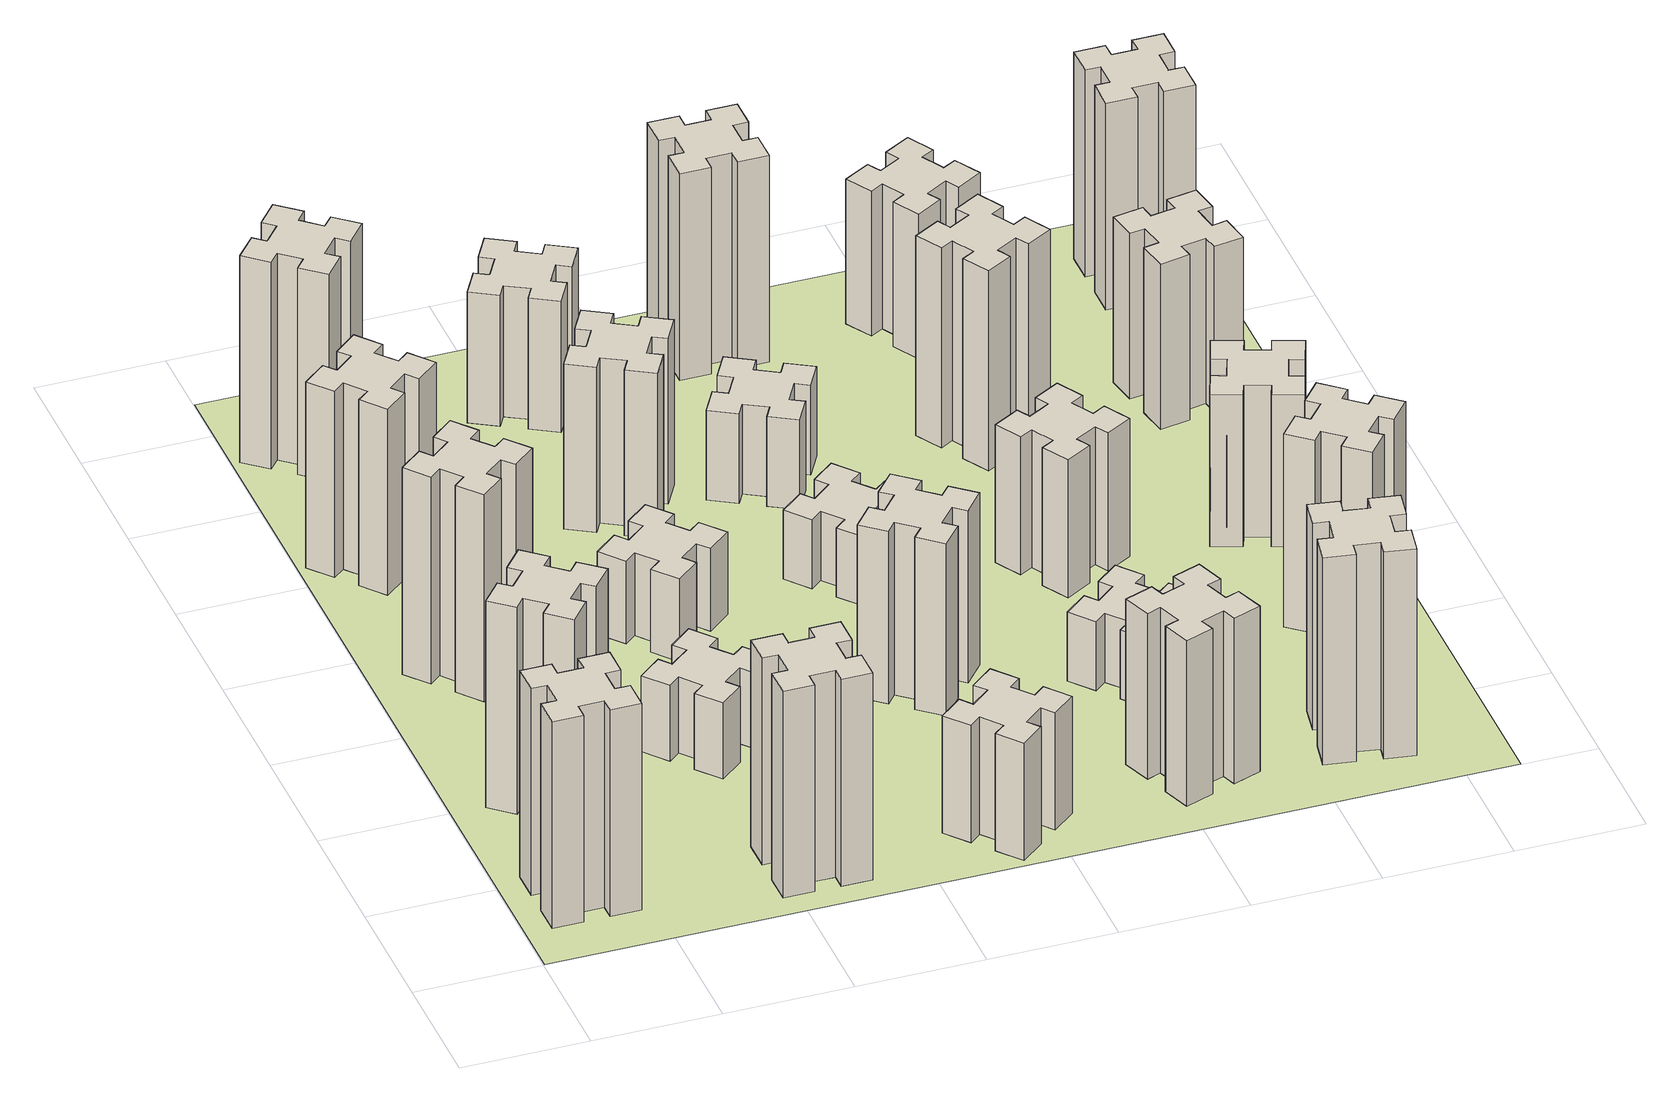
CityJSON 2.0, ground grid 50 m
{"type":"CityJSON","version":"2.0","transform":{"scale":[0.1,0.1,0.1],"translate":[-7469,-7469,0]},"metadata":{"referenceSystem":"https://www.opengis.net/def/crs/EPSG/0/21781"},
"CityObjects":{
"building1":{"type":"Building","attributes":{"class":"1000","function":"1000","usage":"1000","yearOfConstruction":2016,"roofType":"1000","measuredHeight":90,"storeysAboveGround":30,"storeysBelowGround":0},"geometry":[{"type":"Solid","lod":"1","boundaries":[[[[0,1,2,3,4,5,6,7,8,9,10,11,12,13,14,15,16,17,18,19]],[[17,16,20,21]],[[16,15,22,20]],[[15,14,23,22]],[[14,13,24,23]],[[13,12,25,24]],[[12,11,26,25]],[[11,10,27,26]],[[10,9,28,27]],[[9,8,29,28]],[[8,7,30,29]],[[7,6,31,30]],[[6,5,32,31]],[[5,4,33,32]],[[4,3,34,33]],[[3,2,35,34]],[[2,1,36,35]],[[1,0,37,36]],[[0,19,38,37]],[[19,18,39,38]],[[18,17,21,39]],[[24,25,26,27,28,29,30,31,32,33,34,35,36,37,38,39,21,20,22,23]]]]}]},
"building2":{"type":"Building","attributes":{"class":"1000","function":"1000","usage":"1000","yearOfConstruction":2016,"roofType":"1000","measuredHeight":90,"storeysAboveGround":30,"storeysBelowGround":0},"geometry":[{"type":"Solid","lod":"1","boundaries":[[[[40,41,42,43,44,45,46,47,48,49,50,51,52,53,54,55,56,57,58,59]],[[57,56,60,61]],[[56,55,62,60]],[[55,54,63,62]],[[54,53,64,63]],[[53,52,65,64]],[[52,51,66,65]],[[51,50,67,66]],[[50,49,68,67]],[[49,48,69,68]],[[48,47,70,69]],[[47,46,71,70]],[[46,45,72,71]],[[45,44,73,72]],[[44,43,74,73]],[[43,42,75,74]],[[42,41,76,75]],[[41,40,77,76]],[[40,59,78,77]],[[59,58,79,78]],[[58,57,61,79]],[[64,65,66,67,68,69,70,71,72,73,74,75,76,77,78,79,61,60,62,63]]]]}]},
"building3":{"type":"Building","attributes":{"class":"1000","function":"1000","usage":"1000","yearOfConstruction":2016,"roofType":"1000","measuredHeight":90,"storeysAboveGround":30,"storeysBelowGround":0},"geometry":[{"type":"Solid","lod":"1","boundaries":[[[[80,81,82,83,84,85,86,87,88,89,90,91,92,93,94,95,96,97,98,99]],[[97,96,100,101]],[[96,95,102,100]],[[95,94,103,102]],[[94,93,104,103]],[[93,92,105,104]],[[92,91,106,105]],[[91,90,107,106]],[[90,89,108,107]],[[89,88,109,108]],[[88,87,110,109]],[[87,86,111,110]],[[86,85,112,111]],[[85,84,113,112]],[[84,83,114,113]],[[83,82,115,114]],[[82,81,116,115]],[[81,80,117,116]],[[80,99,118,117]],[[99,98,119,118]],[[98,97,101,119]],[[104,105,106,107,108,109,110,111,112,113,114,115,116,117,118,119,101,100,102,103]]]]}]},
"building4":{"type":"Building","attributes":{"class":"1000","function":"1000","usage":"1000","yearOfConstruction":2016,"roofType":"1000","measuredHeight":81,"storeysAboveGround":30,"storeysBelowGround":0},"geometry":[{"type":"Solid","lod":"1","boundaries":[[[[120,121,122,123,124,125,126,127,128,129,130,131,132,133,134,135,136,137,138,139]],[[137,136,140,141]],[[136,135,142,140]],[[135,134,143,142]],[[134,133,144,143]],[[133,132,145,144]],[[132,131,146,145]],[[131,130,147,146]],[[130,129,148,147]],[[129,128,149,148]],[[128,127,150,149]],[[127,126,151,150]],[[126,125,152,151]],[[125,124,153,152]],[[124,123,154,153]],[[123,122,155,154]],[[122,121,156,155]],[[121,120,157,156]],[[120,139,158,157]],[[139,138,159,158]],[[138,137,141,159]],[[144,145,146,147,148,149,150,151,152,153,154,155,156,157,158,159,141,140,142,143]]]]}]},
"building5":{"type":"Building","attributes":{"class":"1000","function":"1000","usage":"1000","yearOfConstruction":2016,"roofType":"1000","measuredHeight":90,"storeysAboveGround":30,"storeysBelowGround":0},"geometry":[{"type":"Solid","lod":"1","boundaries":[[[[160,161,162,163,164,165,166,167,168,169,170,171,172,173,174,175,176,177,178,179]],[[177,176,180,181]],[[176,175,182,180]],[[175,174,183,182]],[[174,173,184,183]],[[173,172,185,184]],[[172,171,186,185]],[[171,170,187,186]],[[170,169,188,187]],[[169,168,189,188]],[[168,167,190,189]],[[167,166,191,190]],[[166,165,192,191]],[[165,164,193,192]],[[164,163,194,193]],[[163,162,195,194]],[[162,161,196,195]],[[161,160,197,196]],[[160,179,198,197]],[[179,178,199,198]],[[178,177,181,199]],[[184,185,186,187,188,189,190,191,192,193,194,195,196,197,198,199,181,180,182,183]]]]}]},
"building6":{"type":"Building","attributes":{"class":"1000","function":"1000","usage":"1000","yearOfConstruction":2016,"roofType":"1000","measuredHeight":90,"storeysAboveGround":30,"storeysBelowGround":0},"geometry":[{"type":"Solid","lod":"1","boundaries":[[[[200,201,202,203,204,205,206,207,208,209,210,211,212,213,214,215,216,217,218,219]],[[217,216,220,221]],[[216,215,222,220]],[[215,214,223,222]],[[214,213,224,223]],[[213,212,225,224]],[[212,211,226,225]],[[211,210,227,226]],[[210,209,228,227]],[[209,208,229,228]],[[208,207,230,229]],[[207,206,231,230]],[[206,205,232,231]],[[205,204,233,232]],[[204,203,234,233]],[[203,202,235,234]],[[202,201,236,235]],[[201,200,237,236]],[[200,219,238,237]],[[219,218,239,238]],[[218,217,221,239]],[[224,225,226,227,228,229,230,231,232,233,234,235,236,237,238,239,221,220,222,223]]]]}]},
"building7":{"type":"Building","attributes":{"class":"1000","function":"1000","usage":"1000","yearOfConstruction":2016,"roofType":"1000","measuredHeight":33,"storeysAboveGround":30,"storeysBelowGround":0},"geometry":[{"type":"Solid","lod":"1","boundaries":[[[[240,241,242,243,244,245,246,247,248,249,250,251,252,253,254,255,256,257,258,259]],[[257,256,260,261]],[[256,255,262,260]],[[255,254,263,262]],[[254,253,264,263]],[[253,252,265,264]],[[252,251,266,265]],[[251,250,267,266]],[[250,249,268,267]],[[249,248,269,268]],[[248,247,270,269]],[[247,246,271,270]],[[246,245,272,271]],[[245,244,273,272]],[[244,243,274,273]],[[243,242,275,274]],[[242,241,276,275]],[[241,240,277,276]],[[240,259,278,277]],[[259,258,279,278]],[[258,257,261,279]],[[264,265,266,267,268,269,270,271,272,273,274,275,276,277,278,279,261,260,262,263]]]]}]},
"building8":{"type":"Building","attributes":{"class":"1000","function":"1000","usage":"1000","yearOfConstruction":2016,"roofType":"1000","measuredHeight":36,"storeysAboveGround":30,"storeysBelowGround":0},"geometry":[{"type":"Solid","lod":"1","boundaries":[[[[280,281,282,283,284,285,286,287,288,289,290,291,292,293,294,295,296,297,298,299]],[[297,296,300,301]],[[296,295,302,300]],[[295,294,303,302]],[[294,293,304,303]],[[293,292,305,304]],[[292,291,306,305]],[[291,290,307,306]],[[290,289,308,307]],[[289,288,309,308]],[[288,287,310,309]],[[287,286,311,310]],[[286,285,312,311]],[[285,284,313,312]],[[284,283,314,313]],[[283,282,315,314]],[[282,281,316,315]],[[281,280,317,316]],[[280,299,318,317]],[[299,298,319,318]],[[298,297,301,319]],[[304,305,306,307,308,309,310,311,312,313,314,315,316,317,318,319,301,300,302,303]]]]}]},
"building9":{"type":"Building","attributes":{"class":"1000","function":"1000","usage":"1000","yearOfConstruction":2016,"roofType":"1000","measuredHeight":51,"storeysAboveGround":30,"storeysBelowGround":0},"geometry":[{"type":"Solid","lod":"1","boundaries":[[[[320,321,322,323,324,325,326,327,328,329,330,331,332,333,334,335,336,337,338,339]],[[337,336,340,341]],[[336,335,342,340]],[[335,334,343,342]],[[334,333,344,343]],[[333,332,345,344]],[[332,331,346,345]],[[331,330,347,346]],[[330,329,348,347]],[[329,328,349,348]],[[328,327,350,349]],[[327,326,351,350]],[[326,325,352,351]],[[325,324,353,352]],[[324,323,354,353]],[[323,322,355,354]],[[322,321,356,355]],[[321,320,357,356]],[[320,339,358,357]],[[339,338,359,358]],[[338,337,341,359]],[[344,345,346,347,348,349,350,351,352,353,354,355,356,357,358,359,341,340,342,343]]]]}]},
"building10":{"type":"Building","attributes":{"class":"1000","function":"1000","usage":"1000","yearOfConstruction":2016,"roofType":"1000","measuredHeight":72,"storeysAboveGround":30,"storeysBelowGround":0},"geometry":[{"type":"Solid","lod":"1","boundaries":[[[[360,361,362,363,364,365,366,367,368,369,370,371,372,373,374,375,376,377,378,379]],[[377,376,380,381]],[[376,375,382,380]],[[375,374,383,382]],[[374,373,384,383]],[[373,372,385,384]],[[372,371,386,385]],[[371,370,387,386]],[[370,369,388,387]],[[369,368,389,388]],[[368,367,390,389]],[[367,366,391,390]],[[366,365,392,391]],[[365,364,393,392]],[[364,363,394,393]],[[363,362,395,394]],[[362,361,396,395]],[[361,360,397,396]],[[360,379,398,397]],[[379,378,399,398]],[[378,377,381,399]],[[384,385,386,387,388,389,390,391,392,393,394,395,396,397,398,399,381,380,382,383]]]]}]},
"building11":{"type":"Building","attributes":{"class":"1000","function":"1000","usage":"1000","yearOfConstruction":2016,"roofType":"1000","measuredHeight":57,"storeysAboveGround":30,"storeysBelowGround":0},"geometry":[{"type":"Solid","lod":"1","boundaries":[[[[400,401,402,403,404,405,406,407,408,409,410,411,412,413,414,415,416,417,418,419]],[[417,416,420,421]],[[416,415,422,420]],[[415,414,423,422]],[[414,413,424,423]],[[413,412,425,424]],[[412,411,426,425]],[[411,410,427,426]],[[410,409,428,427]],[[409,408,429,428]],[[408,407,430,429]],[[407,406,431,430]],[[406,405,432,431]],[[405,404,433,432]],[[404,403,434,433]],[[403,402,435,434]],[[402,401,436,435]],[[401,400,437,436]],[[400,419,438,437]],[[419,418,439,438]],[[418,417,421,439]],[[424,425,426,427,428,429,430,431,432,433,434,435,436,437,438,439,421,420,422,423]]]]}]},
"building12":{"type":"Building","attributes":{"class":"1000","function":"1000","usage":"1000","yearOfConstruction":2016,"roofType":"1000","measuredHeight":75,"storeysAboveGround":30,"storeysBelowGround":0},"geometry":[{"type":"Solid","lod":"1","boundaries":[[[[440,441,442,443,444,445,446,447,448,449,450,451,452,453,454,455,456,457,458,459]],[[457,456,460,461]],[[456,455,462,460]],[[455,454,463,462]],[[454,453,464,463]],[[453,452,465,464]],[[452,451,466,465]],[[451,450,467,466]],[[450,449,468,467]],[[449,448,469,468]],[[448,447,470,469]],[[447,446,471,470]],[[446,445,472,471]],[[445,444,473,472]],[[444,443,474,473]],[[443,442,475,474]],[[442,441,476,475]],[[441,440,477,476]],[[440,459,478,477]],[[459,458,479,478]],[[458,457,461,479]],[[464,465,466,467,468,469,470,471,472,473,474,475,476,477,478,479,461,460,462,463]]]]}]},
"building13":{"type":"Building","attributes":{"class":"1000","function":"1000","usage":"1000","yearOfConstruction":2016,"roofType":"1000","measuredHeight":30,"storeysAboveGround":30,"storeysBelowGround":0},"geometry":[{"type":"Solid","lod":"1","boundaries":[[[[480,481,482,483,484,485,486,487,488,489,490,491,492,493,494,495,496,497,498,499]],[[497,496,500,501]],[[496,495,502,500]],[[495,494,503,502]],[[494,493,504,503]],[[493,492,505,504]],[[492,491,506,505]],[[491,490,507,506]],[[490,489,508,507]],[[489,488,509,508]],[[488,487,510,509]],[[487,486,511,510]],[[486,485,512,511]],[[485,484,513,512]],[[484,483,514,513]],[[483,482,515,514]],[[482,481,516,515]],[[481,480,517,516]],[[480,499,518,517]],[[499,498,519,518]],[[498,497,501,519]],[[504,505,506,507,508,509,510,511,512,513,514,515,516,517,518,519,501,500,502,503]]]]}]},
"building14":{"type":"Building","attributes":{"class":"1000","function":"1000","usage":"1000","yearOfConstruction":2016,"roofType":"1000","measuredHeight":39,"storeysAboveGround":30,"storeysBelowGround":0},"geometry":[{"type":"Solid","lod":"1","boundaries":[[[[520,521,522,523,524,525,526,527,528,529,530,531,532,533,534,535,536,537,538,539]],[[537,536,540,541]],[[536,535,542,540]],[[535,534,543,542]],[[534,533,544,543]],[[533,532,545,544]],[[532,531,546,545]],[[531,530,547,546]],[[530,529,548,547]],[[529,528,549,548]],[[528,527,550,549]],[[527,526,551,550]],[[526,525,552,551]],[[525,524,553,552]],[[524,523,554,553]],[[523,522,555,554]],[[522,521,556,555]],[[521,520,557,556]],[[520,539,558,557]],[[539,538,559,558]],[[538,537,541,559]],[[544,545,546,547,548,549,550,551,552,553,554,555,556,557,558,559,541,540,542,543]]]]}]},
"building15":{"type":"Building","attributes":{"class":"1000","function":"1000","usage":"1000","yearOfConstruction":2016,"roofType":"1000","measuredHeight":72,"storeysAboveGround":30,"storeysBelowGround":0},"geometry":[{"type":"Solid","lod":"1","boundaries":[[[[560,561,562,563,564,565,566,567,568,569,570,571,572,573,574,575,576,577,578,579]],[[577,576,580,581]],[[576,575,582,580]],[[575,574,583,582]],[[574,573,584,583]],[[573,572,585,584]],[[572,571,586,585]],[[571,570,587,586]],[[570,569,588,587]],[[569,568,589,588]],[[568,567,590,589]],[[567,566,591,590]],[[566,565,592,591]],[[565,564,593,592]],[[564,563,594,593]],[[563,562,595,594]],[[562,561,596,595]],[[561,560,597,596]],[[560,579,598,597]],[[579,578,599,598]],[[578,577,581,599]],[[584,585,586,587,588,589,590,591,592,593,594,595,596,597,598,599,581,580,582,583]]]]}]},
"building16":{"type":"Building","attributes":{"class":"1000","function":"1000","usage":"1000","yearOfConstruction":2016,"roofType":"1000","measuredHeight":90,"storeysAboveGround":30,"storeysBelowGround":0},"geometry":[{"type":"Solid","lod":"1","boundaries":[[[[600,601,602,603,604,605,606,607,608,609,610,611,612,613,614,615,616,617,618,619]],[[617,616,620,621]],[[616,615,622,620]],[[615,614,623,622]],[[614,613,624,623]],[[613,612,625,624]],[[612,611,626,625]],[[611,610,627,626]],[[610,609,628,627]],[[609,608,629,628]],[[608,607,630,629]],[[607,606,631,630]],[[606,605,632,631]],[[605,604,633,632]],[[604,603,634,633]],[[603,602,635,634]],[[602,601,636,635]],[[601,600,637,636]],[[600,619,638,637]],[[619,618,639,638]],[[618,617,621,639]],[[624,625,626,627,628,629,630,631,632,633,634,635,636,637,638,639,621,620,622,623]]]]}]},
"building17":{"type":"Building","attributes":{"class":"1000","function":"1000","usage":"1000","yearOfConstruction":2016,"roofType":"1000","measuredHeight":30,"storeysAboveGround":30,"storeysBelowGround":0},"geometry":[{"type":"Solid","lod":"1","boundaries":[[[[640,641,642,643,644,645,646,647,648,649,650,651,652,653,654,655,656,657,658,659]],[[657,656,660,661]],[[656,655,662,660]],[[655,654,663,662]],[[654,653,664,663]],[[653,652,665,664]],[[652,651,666,665]],[[651,650,667,666]],[[650,649,668,667]],[[649,648,669,668]],[[648,647,670,669]],[[647,646,671,670]],[[646,645,672,671]],[[645,644,673,672]],[[644,643,674,673]],[[643,642,675,674]],[[642,641,676,675]],[[641,640,677,676]],[[640,659,678,677]],[[659,658,679,678]],[[658,657,661,679]],[[664,665,666,667,668,669,670,671,672,673,674,675,676,677,678,679,661,660,662,663]]]]}]},
"building18":{"type":"Building","attributes":{"class":"1000","function":"1000","usage":"1000","yearOfConstruction":2016,"roofType":"1000","measuredHeight":60,"storeysAboveGround":30,"storeysBelowGround":0},"geometry":[{"type":"Solid","lod":"1","boundaries":[[[[680,681,682,683,684,685,686,687,688,689,690,691,692,693,694,695,696,697,698,699]],[[697,696,700,701]],[[696,695,702,700]],[[695,694,703,702]],[[694,693,704,703]],[[693,692,705,704]],[[692,691,706,705]],[[691,690,707,706]],[[690,689,708,707]],[[689,688,709,708]],[[688,687,710,709]],[[687,686,711,710]],[[686,685,712,711]],[[685,684,713,712]],[[684,683,714,713]],[[683,682,715,714]],[[682,681,716,715]],[[681,680,717,716]],[[680,699,718,717]],[[699,698,719,718]],[[698,697,701,719]],[[704,705,706,707,708,709,710,711,712,713,714,715,716,717,718,719,701,700,702,703]]]]}]},
"building19":{"type":"Building","attributes":{"class":"1000","function":"1000","usage":"1000","yearOfConstruction":2016,"roofType":"1000","measuredHeight":90,"storeysAboveGround":30,"storeysBelowGround":0},"geometry":[{"type":"Solid","lod":"1","boundaries":[[[[720,721,722,723,724,725,726,727,728,729,730,731,732,733,734,735,736,737,738,739]],[[737,736,740,741]],[[736,735,742,740]],[[735,734,743,742]],[[734,733,744,743]],[[733,732,745,744]],[[732,731,746,745]],[[731,730,747,746]],[[730,729,748,747]],[[729,728,749,748]],[[728,727,750,749]],[[727,726,751,750]],[[726,725,752,751]],[[725,724,753,752]],[[724,723,754,753]],[[723,722,755,754]],[[722,721,756,755]],[[721,720,757,756]],[[720,739,758,757]],[[739,738,759,758]],[[738,737,741,759]],[[744,745,746,747,748,749,750,751,752,753,754,755,756,757,758,759,741,740,742,743]]]]}]},
"building20":{"type":"Building","attributes":{"class":"1000","function":"1000","usage":"1000","yearOfConstruction":2016,"roofType":"1000","measuredHeight":87,"storeysAboveGround":30,"storeysBelowGround":0},"geometry":[{"type":"Solid","lod":"1","boundaries":[[[[760,761,762,763,764,765,766,767,768,769,770,771,772,773,774,775,776,777,778,779]],[[777,776,780,781]],[[776,775,782,780]],[[775,774,783,782]],[[774,773,784,783]],[[773,772,785,784]],[[772,771,786,785]],[[771,770,787,786]],[[770,769,788,787]],[[769,768,789,788]],[[768,767,790,789]],[[767,766,791,790]],[[766,765,792,791]],[[765,764,793,792]],[[764,763,794,793]],[[763,762,795,794]],[[762,761,796,795]],[[761,760,797,796]],[[760,779,798,797]],[[779,778,799,798]],[[778,777,781,799]],[[784,785,786,787,788,789,790,791,792,793,794,795,796,797,798,799,781,780,782,783]]]]}]},
"building21":{"type":"Building","attributes":{"class":"1000","function":"1000","usage":"1000","yearOfConstruction":2016,"roofType":"1000","measuredHeight":63,"storeysAboveGround":30,"storeysBelowGround":0},"geometry":[{"type":"Solid","lod":"1","boundaries":[[[[800,801,802,803,804,805,806,807,808,809,810,811,812,813,814,815,816,817,818,819]],[[817,816,820,821]],[[816,815,822,820]],[[815,814,823,822]],[[814,813,824,823]],[[813,812,825,824]],[[812,811,826,825]],[[811,810,827,826]],[[810,809,828,827]],[[809,808,829,828]],[[808,807,830,829]],[[807,806,831,830]],[[806,805,832,831]],[[805,804,833,832]],[[804,803,834,833]],[[803,802,835,834]],[[802,801,836,835]],[[801,800,837,836]],[[800,819,838,837]],[[819,818,839,838]],[[818,817,821,839]],[[824,825,826,827,828,829,830,831,832,833,834,835,836,837,838,839,821,820,822,823]]]]}]},
"building22":{"type":"Building","attributes":{"class":"1000","function":"1000","usage":"1000","yearOfConstruction":2016,"roofType":"1000","measuredHeight":84,"storeysAboveGround":30,"storeysBelowGround":0},"geometry":[{"type":"Solid","lod":"1","boundaries":[[[[840,841,842,843,844,845,846,847,848,849,850,851,852,853,854,855,856,857,858,859]],[[857,856,860,861]],[[856,855,862,860]],[[855,854,863,862]],[[854,853,864,863]],[[853,852,865,864]],[[852,851,866,865]],[[851,850,867,866]],[[850,849,868,867]],[[849,848,869,868]],[[848,847,870,869]],[[847,846,871,870]],[[846,845,872,871]],[[845,844,873,872]],[[844,843,874,873]],[[843,842,875,874]],[[842,841,876,875]],[[841,840,877,876]],[[840,859,878,877]],[[859,858,879,878]],[[858,857,861,879]],[[864,865,866,867,868,869,870,871,872,873,874,875,876,877,878,879,861,860,862,863]]]]}]},
"building23":{"type":"Building","attributes":{"class":"1000","function":"1000","usage":"1000","yearOfConstruction":2016,"roofType":"1000","measuredHeight":66,"storeysAboveGround":30,"storeysBelowGround":0},"geometry":[{"type":"Solid","lod":"1","boundaries":[[[[880,881,882,883,884,885,886,887,888,889,890,891,892,893,894,895,896,897,898,899]],[[897,896,900,901]],[[896,895,902,900]],[[895,894,903,902]],[[894,893,904,903]],[[893,892,905,904]],[[892,891,906,905]],[[891,890,907,906]],[[890,889,908,907]],[[889,888,909,908]],[[888,887,910,909]],[[887,886,911,910]],[[886,885,912,911]],[[885,884,913,912]],[[884,883,914,913]],[[883,882,915,914]],[[882,881,916,915]],[[881,880,917,916]],[[880,899,918,917]],[[899,898,919,918]],[[898,897,901,919]],[[904,905,906,907,908,909,910,911,912,913,914,915,916,917,918,919,901,900,902,903]]]]}]},
"building24":{"type":"Building","attributes":{"class":"1000","function":"1000","usage":"1000","yearOfConstruction":2016,"roofType":"1000","measuredHeight":72,"storeysAboveGround":30,"storeysBelowGround":0},"geometry":[{"type":"Solid","lod":"1","boundaries":[[[[920,921,922,923,924,925,926,927,928,929,930,931,932,933,934,935,936,937,938,939]],[[937,936,940,941]],[[936,935,942,940]],[[935,934,943,942]],[[934,933,944,943]],[[933,932,945,944]],[[932,931,946,945]],[[931,930,947,946]],[[930,929,948,947]],[[929,928,949,948]],[[928,927,950,949]],[[927,926,951,950]],[[926,925,952,951]],[[925,924,953,952]],[[924,923,954,953]],[[923,922,955,954]],[[922,921,956,955]],[[921,920,957,956]],[[920,939,958,957]],[[939,938,959,958]],[[938,937,941,959]],[[944,945,946,947,948,949,950,951,952,953,954,955,956,957,958,959,941,940,942,943]]]]}]},
"building25":{"type":"Building","attributes":{"class":"1000","function":"1000","usage":"1000","yearOfConstruction":2016,"roofType":"1000","measuredHeight":90,"storeysAboveGround":30,"storeysBelowGround":0},"geometry":[{"type":"Solid","lod":"1","boundaries":[[[[960,961,962,963,964,965,966,967,968,969,970,971,972,973,974,975,976,977,978,979]],[[977,976,980,981]],[[976,975,982,980]],[[975,974,983,982]],[[974,973,984,983]],[[973,972,985,984]],[[972,971,986,985]],[[971,970,987,986]],[[970,969,988,987]],[[969,968,989,988]],[[968,967,990,989]],[[967,966,991,990]],[[966,965,992,991]],[[965,964,993,992]],[[964,963,994,993]],[[963,962,995,994]],[[962,961,996,995]],[[961,960,997,996]],[[960,979,998,997]],[[979,978,999,998]],[[978,977,981,999]],[[984,985,986,987,988,989,990,991,992,993,994,995,996,997,998,999,981,980,982,983]]]]}]},
"landuse1":{"type":"LandUse","attributes":{"name":"plot1","function":"1010"},"geometry":[{"type":"MultiSurface","lod":"1","boundaries":[[[1000,1001,1002,1003]]]}]}
},
"vertices":[
[165,425,0],[165,325,0],[105,325,0],[105,205,0],[225,205,0],[225,265,0],[325,265,0],[325,205,0],[445,205,0],[445,325,0],[385,325,0],[385,425,0],[445,425,0],[445,545,0],[325,545,0],[325,485,0],[225,485,0],[225,545,0],[105,545,0],[105,425,0],[225,485,900],[225,545,900],[325,485,900],[325,545,900],[445,545,900],[445,425,900],[385,425,900],[385,325,900],[445,325,900],[445,205,900],[325,205,900],[325,265,900],[225,265,900],[225,205,900],[105,205,900],[105,325,900],[165,325,900],[165,425,900],[105,425,900],[105,545,900],
[484,1067,0],[408,1132,0],[446,1178,0],[354,1255,0],[277,1163,0],[323,1124,0],[259,1048,0],[213,1086,0],[136,994,0],[228,917,0],[266,963,0],[343,899,0],[304,853,0],[396,776,0],[473,868,0],[427,906,0],[492,983,0],[538,944,0],[615,1036,0],[523,1113,0],[492,983,900],[538,944,900],[427,906,900],[473,868,900],[396,776,900],[304,853,900],[343,899,900],[266,963,900],[228,917,900],[136,994,900],[213,1086,900],[259,1048,900],[323,1124,900],[277,1163,900],[354,1255,900],[446,1178,900],[408,1132,900],[484,1067,900],[523,1113,900],[615,1036,900],
[492,1888,0],[427,1964,0],[473,2003,0],[396,2095,0],[304,2018,0],[343,1972,0],[266,1907,0],[228,1953,0],[136,1876,0],[213,1784,0],[259,1823,0],[323,1746,0],[277,1708,0],[354,1616,0],[446,1693,0],[408,1739,0],[484,1803,0],[523,1757,0],[615,1834,0],[538,1926,0],[484,1803,900],[523,1757,900],[408,1739,900],[446,1693,900],[354,1616,900],[277,1708,900],[323,1746,900],[259,1823,900],[213,1784,900],[136,1876,900],[228,1953,900],[266,1907,900],[343,1972,900],[304,2018,900],[396,2095,900],[473,2003,900],[427,1964,900],[492,1888,900],[538,1926,900],[615,1834,900],
[243,2712,0],[166,2647,0],[128,2693,0],[36,2616,0],[113,2524,0],[159,2563,0],[223,2486,0],[177,2448,0],[254,2356,0],[346,2433,0],[308,2479,0],[384,2543,0],[423,2497,0],[515,2574,0],[438,2666,0],[392,2628,0],[327,2704,0],[373,2743,0],[296,2835,0],[204,2758,0],[327,2704,810],[373,2743,810],[392,2628,810],[438,2666,810],[515,2574,810],[423,2497,810],[384,2543,810],[308,2479,810],[346,2433,810],[254,2356,810],[177,2448,810],[223,2486,810],[159,2563,810],[113,2524,810],[36,2616,810],[128,2693,810],[166,2647,810],[243,2712,810],[204,2758,810],[296,2835,810],
[1225,225,0],[1225,325,0],[1285,325,0],[1285,445,0],[1165,445,0],[1165,385,0],[1065,385,0],[1065,445,0],[945,445,0],[945,325,0],[1005,325,0],[1005,225,0],[945,225,0],[945,105,0],[1065,105,0],[1065,165,0],[1165,165,0],[1165,105,0],[1285,105,0],[1285,225,0],[1165,165,900],[1165,105,900],[1065,165,900],[1065,105,900],[945,105,900],[945,225,900],[1005,225,900],[1005,325,900],[945,325,900],[945,445,900],[1065,445,900],[1065,385,900],[1165,385,900],[1165,445,900],[1285,445,900],[1285,325,900],[1225,325,900],[1225,225,900],[1285,225,900],[1285,105,900],
[384,3387,0],[308,3452,0],[346,3498,0],[254,3575,0],[177,3483,0],[223,3444,0],[159,3368,0],[113,3406,0],[36,3314,0],[128,3237,0],[166,3283,0],[243,3219,0],[204,3173,0],[296,3096,0],[373,3188,0],[327,3226,0],[392,3303,0],[438,3264,0],[515,3356,0],[423,3433,0],[392,3303,900],[438,3264,900],[327,3226,900],[373,3188,900],[296,3096,900],[204,3173,900],[243,3219,900],[166,3283,900],[128,3237,900],[36,3314,900],[113,3406,900],[159,3368,900],[223,3444,900],[177,3483,900],[254,3575,900],[346,3498,900],[308,3452,900],[384,3387,900],[423,3433,900],[515,3356,900],
[983,1232,0],[906,1167,0],[868,1213,0],[776,1136,0],[853,1044,0],[899,1083,0],[963,1006,0],[917,968,0],[994,876,0],[1086,953,0],[1048,999,0],[1124,1063,0],[1163,1017,0],[1255,1094,0],[1178,1186,0],[1132,1148,0],[1067,1224,0],[1113,1263,0],[1036,1355,0],[944,1278,0],[1067,1224,330],[1113,1263,330],[1132,1148,330],[1178,1186,330],[1255,1094,330],[1163,1017,330],[1124,1063,330],[1048,999,330],[1086,953,330],[994,876,330],[917,968,330],[963,1006,330],[899,1083,330],[853,1044,330],[776,1136,330],[868,1213,330],[906,1167,330],[983,1232,330],[944,1278,330],[1036,1355,330],
[1083,1972,0],[1006,1907,0],[968,1953,0],[876,1876,0],[953,1784,0],[999,1823,0],[1063,1746,0],[1017,1708,0],[1094,1616,0],[1186,1693,0],[1148,1739,0],[1224,1803,0],[1263,1757,0],[1355,1834,0],[1278,1926,0],[1232,1888,0],[1167,1964,0],[1213,2003,0],[1136,2095,0],[1044,2018,0],[1167,1964,360],[1213,2003,360],[1232,1888,360],[1278,1926,360],[1355,1834,360],[1263,1757,360],[1224,1803,360],[1148,1739,360],[1186,1693,360],[1094,1616,360],[1017,1708,360],[1063,1746,360],[999,1823,360],[953,1784,360],[876,1876,360],[968,1953,360],[1006,1907,360],[1083,1972,360],[1044,2018,360],[1136,2095,360],
[1739,243,0],[1803,166,0],[1757,128,0],[1834,36,0],[1926,113,0],[1888,159,0],[1964,223,0],[2003,177,0],[2095,254,0],[2018,346,0],[1972,308,0],[1907,384,0],[1953,423,0],[1876,515,0],[1784,438,0],[1823,392,0],[1746,327,0],[1708,373,0],[1616,296,0],[1693,204,0],[1746,327,510],[1708,373,510],[1823,392,510],[1784,438,510],[1876,515,510],[1953,423,510],[1907,384,510],[1972,308,510],[2018,346,510],[2095,254,510],[2003,177,510],[1964,223,510],[1888,159,510],[1926,113,510],[1834,36,510],[1757,128,510],[1803,166,510],[1739,243,510],[1693,204,510],[1616,296,510],
[1314,2666,0],[1227,2716,0],[1257,2768,0],[1153,2828,0],[1093,2724,0],[1145,2694,0],[1095,2607,0],[1043,2637,0],[983,2533,0],[1087,2473,0],[1117,2525,0],[1204,2475,0],[1174,2423,0],[1278,2363,0],[1338,2467,0],[1286,2497,0],[1336,2584,0],[1388,2554,0],[1448,2658,0],[1344,2718,0],[1336,2584,720],[1388,2554,720],[1286,2497,720],[1338,2467,720],[1278,2363,720],[1174,2423,720],[1204,2475,720],[1117,2525,720],[1087,2473,720],[983,2533,720],[1043,2637,720],[1095,2607,720],[1145,2694,720],[1093,2724,720],[1153,2828,720],[1257,2768,720],[1227,2716,720],[1314,2666,720],[1344,2718,720],[1448,2658,720],
[1186,3237,0],[1236,3324,0],[1288,3294,0],[1348,3398,0],[1244,3458,0],[1214,3406,0],[1127,3456,0],[1157,3508,0],[1053,3568,0],[993,3464,0],[1045,3434,0],[995,3347,0],[943,3377,0],[883,3273,0],[987,3213,0],[1017,3265,0],[1104,3215,0],[1074,3163,0],[1178,3103,0],[1238,3207,0],[1104,3215,570],[1074,3163,570],[1017,3265,570],[987,3213,570],[883,3273,570],[943,3377,570],[995,3347,570],[1045,3434,570],[993,3464,570],[1053,3568,570],[1157,3508,570],[1127,3456,570],[1214,3406,570],[1244,3458,570],[1348,3398,570],[1288,3294,570],[1236,3324,570],[1186,3237,570],[1238,3207,570],[1178,3103,570],
[1803,1324,0],[1739,1248,0],[1693,1286,0],[1616,1194,0],[1708,1117,0],[1746,1163,0],[1823,1099,0],[1784,1053,0],[1876,976,0],[1953,1068,0],[1907,1106,0],[1972,1183,0],[2018,1144,0],[2095,1236,0],[2003,1313,0],[1964,1267,0],[1888,1332,0],[1926,1378,0],[1834,1455,0],[1757,1363,0],[1888,1332,750],[1926,1378,750],[1964,1267,750],[2003,1313,750],[2095,1236,750],[2018,1144,750],[1972,1183,750],[1907,1106,750],[1953,1068,750],[1876,976,750],[1784,1053,750],[1823,1099,750],[1746,1163,750],[1708,1117,750],[1616,1194,750],[1693,1286,750],[1739,1248,750],[1803,1324,750],[1757,1363,750],[1834,1455,750],
[1972,1988,0],[1907,2064,0],[1953,2103,0],[1876,2195,0],[1784,2118,0],[1823,2072,0],[1746,2007,0],[1708,2053,0],[1616,1976,0],[1693,1884,0],[1739,1923,0],[1803,1846,0],[1757,1808,0],[1834,1716,0],[1926,1793,0],[1888,1839,0],[1964,1903,0],[2003,1857,0],[2095,1934,0],[2018,2026,0],[1964,1903,300],[2003,1857,300],[1888,1839,300],[1926,1793,300],[1834,1716,300],[1757,1808,300],[1803,1846,300],[1739,1923,300],[1693,1884,300],[1616,1976,300],[1708,2053,300],[1746,2007,300],[1823,2072,300],[1784,2118,300],[1876,2195,300],[1953,2103,300],[1907,2064,300],[1972,1988,300],[2018,2026,300],[2095,1934,300],
[1826,2497,0],[1876,2584,0],[1928,2554,0],[1988,2658,0],[1884,2718,0],[1854,2666,0],[1767,2716,0],[1797,2768,0],[1693,2828,0],[1633,2724,0],[1685,2694,0],[1635,2607,0],[1583,2637,0],[1523,2533,0],[1627,2473,0],[1657,2525,0],[1744,2475,0],[1714,2423,0],[1818,2363,0],[1878,2467,0],[1744,2475,390],[1714,2423,390],[1657,2525,390],[1627,2473,390],[1523,2533,390],[1583,2637,390],[1635,2607,390],[1685,2694,390],[1633,2724,390],[1693,2828,390],[1797,2768,390],[1767,2716,390],[1854,2666,390],[1884,2718,390],[1988,2658,390],[1928,2554,390],[1876,2584,390],[1826,2497,390],[1878,2467,390],[1818,2363,390],
[2586,255,0],[2680,289,0],[2700,233,0],[2813,274,0],[2772,387,0],[2716,366,0],[2682,460,0],[2738,480,0],[2697,593,0],[2584,552,0],[2605,496,0],[2511,462,0],[2490,518,0],[2377,477,0],[2419,364,0],[2475,385,0],[2509,291,0],[2453,270,0],[2494,157,0],[2607,199,0],[2509,291,720],[2453,270,720],[2475,385,720],[2419,364,720],[2377,477,720],[2490,518,720],[2511,462,720],[2605,496,720],[2584,552,720],[2697,593,720],[2738,480,720],[2682,460,720],[2716,366,720],[2772,387,720],[2813,274,720],[2700,233,720],[2680,289,720],[2586,255,720],[2607,199,720],[2494,157,720],
[1965,3385,0],[1965,3485,0],[2025,3485,0],[2025,3605,0],[1905,3605,0],[1905,3545,0],[1805,3545,0],[1805,3605,0],[1685,3605,0],[1685,3485,0],[1745,3485,0],[1745,3385,0],[1685,3385,0],[1685,3265,0],[1805,3265,0],[1805,3325,0],[1905,3325,0],[1905,3265,0],[2025,3265,0],[2025,3385,0],[1905,3325,900],[1905,3265,900],[1805,3325,900],[1805,3265,900],[1685,3265,900],[1685,3385,900],[1745,3385,900],[1745,3485,900],[1685,3485,900],[1685,3605,900],[1805,3605,900],[1805,3545,900],[1905,3545,900],[1905,3605,900],[2025,3605,900],[2025,3485,900],[1965,3485,900],[1965,3385,900],[2025,3385,900],[2025,3265,900],
[2563,1132,0],[2486,1067,0],[2448,1113,0],[2356,1036,0],[2433,944,0],[2479,983,0],[2543,906,0],[2497,868,0],[2574,776,0],[2666,853,0],[2628,899,0],[2704,963,0],[2743,917,0],[2835,994,0],[2758,1086,0],[2712,1048,0],[2647,1124,0],[2693,1163,0],[2616,1255,0],[2524,1178,0],[2647,1124,300],[2693,1163,300],[2712,1048,300],[2758,1086,300],[2835,994,300],[2743,917,300],[2704,963,300],[2628,899,300],[2666,853,300],[2574,776,300],[2497,868,300],[2543,906,300],[2479,983,300],[2433,944,300],[2356,1036,300],[2448,1113,300],[2486,1067,300],[2563,1132,300],[2524,1178,300],[2616,1255,300],
[2475,1744,0],[2525,1657,0],[2473,1627,0],[2533,1523,0],[2637,1583,0],[2607,1635,0],[2694,1685,0],[2724,1633,0],[2828,1693,0],[2768,1797,0],[2716,1767,0],[2666,1854,0],[2718,1884,0],[2658,1988,0],[2554,1928,0],[2584,1876,0],[2497,1826,0],[2467,1878,0],[2363,1818,0],[2423,1714,0],[2497,1826,600],[2467,1878,600],[2584,1876,600],[2554,1928,600],[2658,1988,600],[2718,1884,600],[2666,1854,600],[2716,1767,600],[2768,1797,600],[2828,1693,600],[2724,1633,600],[2694,1685,600],[2607,1635,600],[2637,1583,600],[2533,1523,600],[2473,1627,600],[2525,1657,600],[2475,1744,600],[2423,1714,600],[2363,1818,600],
[3304,475,0],[3205,492,0],[3216,551,0],[3097,572,0],[3077,454,0],[3136,444,0],[3118,345,0],[3059,356,0],[3038,237,0],[3157,217,0],[3167,276,0],[3265,258,0],[3255,199,0],[3373,178,0],[3394,297,0],[3335,307,0],[3352,405,0],[3411,395,0],[3432,513,0],[3314,534,0],[3352,405,900],[3411,395,900],[3335,307,900],[3394,297,900],[3373,178,900],[3255,199,900],[3265,258,900],[3167,276,900],[3157,217,900],[3038,237,900],[3059,356,900],[3118,345,900],[3136,444,900],[3077,454,900],[3097,572,900],[3216,551,900],[3205,492,900],[3304,475,900],[3314,534,900],[3432,513,900],
[2475,2584,0],[2525,2497,0],[2473,2467,0],[2533,2363,0],[2637,2423,0],[2607,2475,0],[2694,2525,0],[2724,2473,0],[2828,2533,0],[2768,2637,0],[2716,2607,0],[2666,2694,0],[2718,2724,0],[2658,2828,0],[2554,2768,0],[2584,2716,0],[2497,2666,0],[2467,2718,0],[2363,2658,0],[2423,2554,0],[2497,2666,870],[2467,2718,870],[2584,2716,870],[2554,2768,870],[2658,2828,870],[2718,2724,870],[2666,2694,870],[2716,2607,870],[2768,2637,870],[2828,2533,870],[2724,2473,870],[2694,2525,870],[2607,2475,870],[2637,2423,870],[2533,2363,870],[2473,2467,870],[2525,2497,870],[2475,2584,870],[2423,2554,870],[2363,2658,870],
[2716,3347,0],[2666,3434,0],[2718,3464,0],[2658,3568,0],[2554,3508,0],[2584,3456,0],[2497,3406,0],[2467,3458,0],[2363,3398,0],[2423,3294,0],[2475,3324,0],[2525,3237,0],[2473,3207,0],[2533,3103,0],[2637,3163,0],[2607,3215,0],[2694,3265,0],[2724,3213,0],[2828,3273,0],[2768,3377,0],[2694,3265,630],[2724,3213,630],[2607,3215,630],[2637,3163,630],[2533,3103,630],[2473,3207,630],[2525,3237,630],[2475,3324,630],[2423,3294,630],[2363,3398,630],[2467,3458,630],[2497,3406,630],[2584,3456,630],[2554,3508,630],[2658,3568,630],[2718,3464,630],[2666,3434,630],[2716,3347,630],[2768,3377,630],[2828,3273,630],
[3487,1006,0],[3552,1083,0],[3598,1044,0],[3675,1136,0],[3583,1213,0],[3544,1167,0],[3468,1232,0],[3506,1278,0],[3414,1355,0],[3337,1263,0],[3383,1224,0],[3319,1148,0],[3273,1186,0],[3196,1094,0],[3288,1017,0],[3326,1063,0],[3403,999,0],[3364,953,0],[3456,876,0],[3533,968,0],[3403,999,840],[3364,953,840],[3326,1063,840],[3288,1017,840],[3196,1094,840],[3273,1186,840],[3319,1148,840],[3383,1224,840],[3337,1263,840],[3414,1355,840],[3506,1278,840],[3468,1232,840],[3544,1167,840],[3583,1213,840],[3675,1136,840],[3598,1044,840],[3552,1083,840],[3487,1006,840],[3533,968,840],[3456,876,840],
[3422,1671,0],[3456,1765,0],[3512,1744,0],[3553,1857,0],[3440,1898,0],[3420,1842,0],[3326,1876,0],[3347,1932,0],[3234,1973,0],[3193,1860,0],[3249,1840,0],[3215,1746,0],[3159,1767,0],[3117,1654,0],[3230,1613,0],[3251,1669,0],[3345,1635,0],[3324,1579,0],[3437,1537,0],[3478,1650,0],[3345,1635,660],[3324,1579,660],[3251,1669,660],[3230,1613,660],[3117,1654,660],[3159,1767,660],[3215,1746,660],[3249,1840,660],[3193,1860,660],[3234,1973,660],[3347,1932,660],[3326,1876,660],[3420,1842,660],[3440,1898,660],[3553,1857,660],[3512,1744,660],[3456,1765,660],[3422,1671,660],[3478,1650,660],[3437,1537,660],
[3365,2712,0],[3267,2695,0],[3257,2754,0],[3138,2733,0],[3159,2615,0],[3218,2625,0],[3236,2527,0],[3177,2517,0],[3197,2398,0],[3316,2419,0],[3305,2478,0],[3404,2496,0],[3414,2437,0],[3532,2457,0],[3511,2576,0],[3452,2565,0],[3435,2664,0],[3494,2674,0],[3473,2792,0],[3355,2771,0],[3435,2664,720],[3494,2674,720],[3452,2565,720],[3511,2576,720],[3532,2457,720],[3414,2437,720],[3404,2496,720],[3305,2478,720],[3316,2419,720],[3197,2398,720],[3177,2517,720],[3236,2527,720],[3218,2625,720],[3159,2615,720],[3138,2733,720],[3257,2754,720],[3267,2695,720],[3365,2712,720],[3355,2771,720],[3473,2792,720],
[3385,3225,0],[3485,3225,0],[3485,3165,0],[3605,3165,0],[3605,3285,0],[3545,3285,0],[3545,3385,0],[3605,3385,0],[3605,3505,0],[3485,3505,0],[3485,3445,0],[3385,3445,0],[3385,3505,0],[3265,3505,0],[3265,3385,0],[3325,3385,0],[3325,3285,0],[3265,3285,0],[3265,3165,0],[3385,3165,0],[3325,3285,900],[3265,3285,900],[3325,3385,900],[3265,3385,900],[3265,3505,900],[3385,3505,900],[3385,3445,900],[3485,3445,900],[3485,3505,900],[3605,3505,900],[3605,3385,900],[3545,3385,900],[3545,3285,900],[3605,3285,900],[3605,3165,900],[3485,3165,900],[3485,3225,900],[3385,3225,900],[3385,3165,900],[3265,3165,900],
[5,3705,0],[3705,3705,0],[3705,5,0],[5,5,0]
]}
